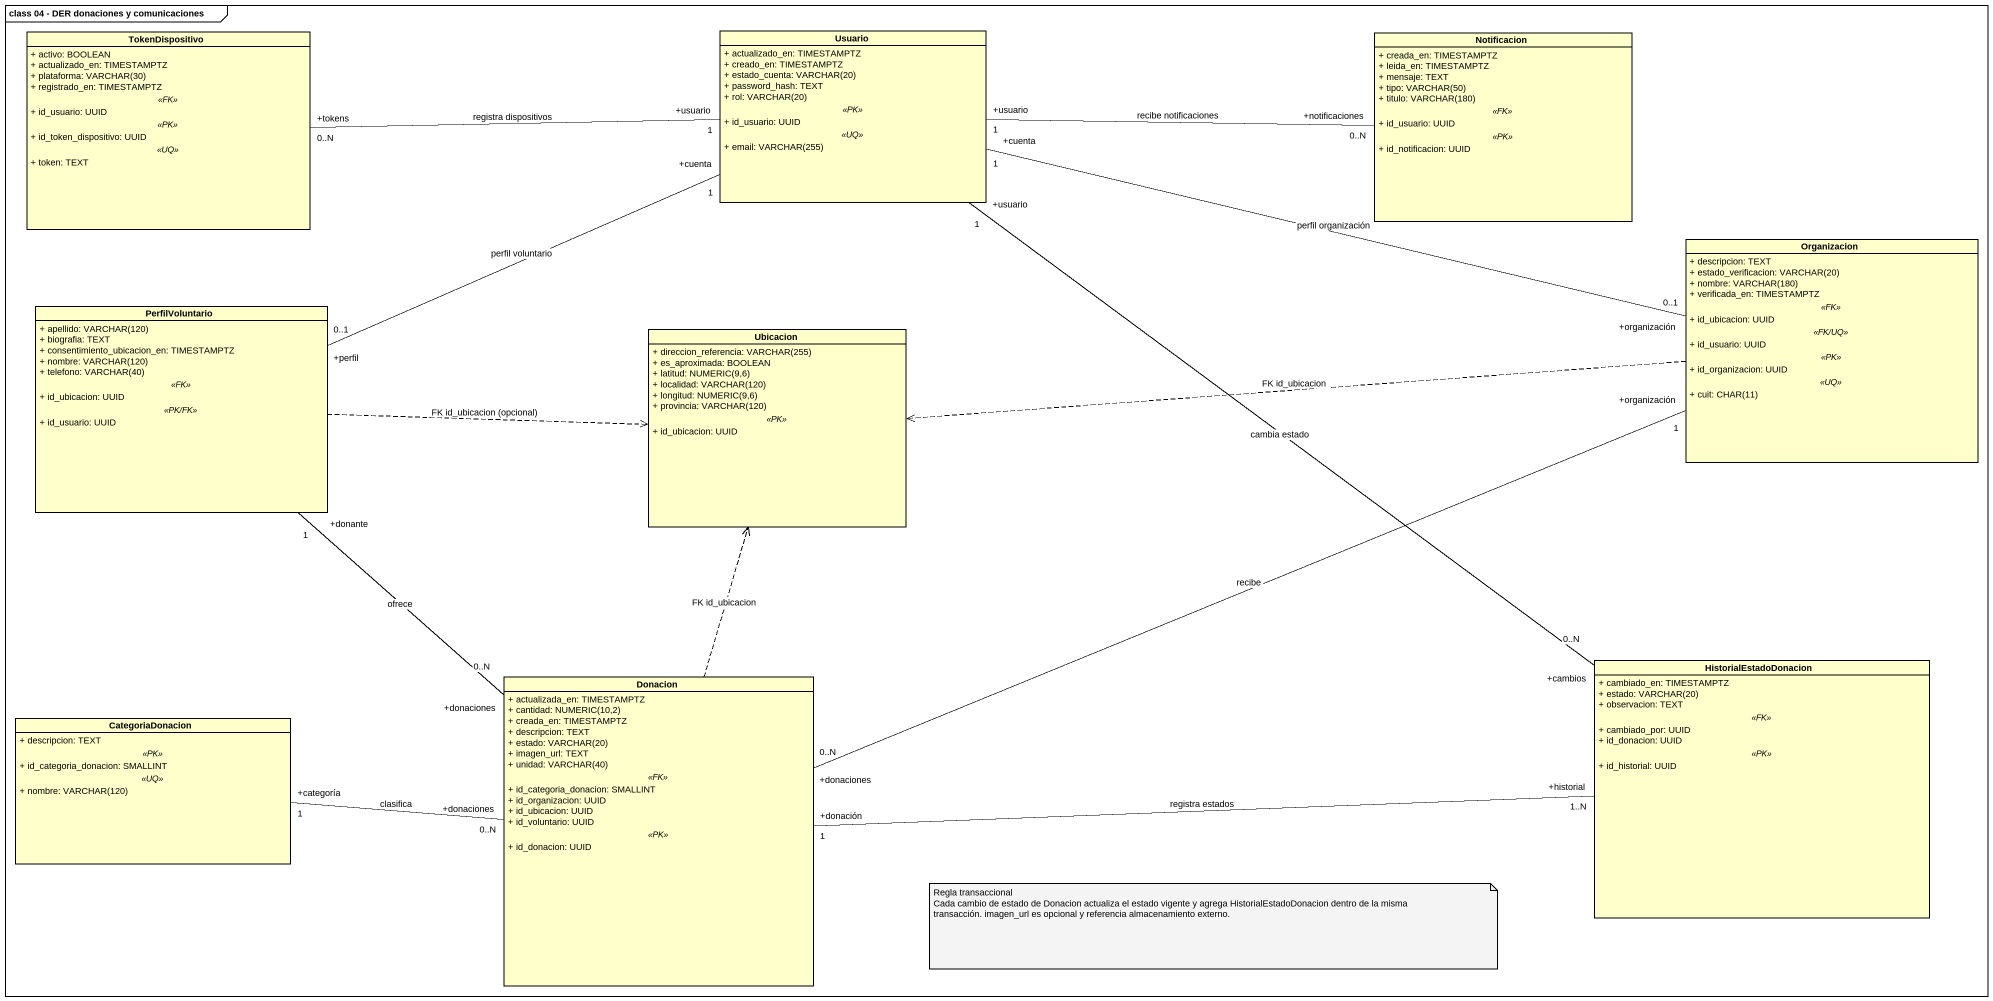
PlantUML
@startuml
mainframe class 04 - DER donaciones y comunicaciones
hide circle
hide empty members
skinparam classAttributeIconSize 0
class TokenDispositivo {
  + activo: BOOLEAN
  + actualizado_en: TIMESTAMPTZ
  {field} + plataforma: VARCHAR(30)
  + registrado_en: TIMESTAMPTZ
  .. <<FK>> ..
  + id_usuario: UUID
  .. <<PK>> ..
  + id_token_dispositivo: UUID
  .. <<UQ>> ..
  + token: TEXT
}
class Usuario {
  + actualizado_en: TIMESTAMPTZ
  + creado_en: TIMESTAMPTZ
  {field} + estado_cuenta: VARCHAR(20)
  + password_hash: TEXT
  {field} + rol: VARCHAR(20)
  .. <<PK>> ..
  + id_usuario: UUID
  .. <<UQ>> ..
  {field} + email: VARCHAR(255)
}
class Notificacion {
  + creada_en: TIMESTAMPTZ
  + leida_en: TIMESTAMPTZ
  + mensaje: TEXT
  {field} + tipo: VARCHAR(50)
  {field} + titulo: VARCHAR(180)
  .. <<FK>> ..
  + id_usuario: UUID
  .. <<PK>> ..
  + id_notificacion: UUID
}
class Organizacion {
  + descripcion: TEXT
  {field} + estado_verificacion: VARCHAR(20)
  {field} + nombre: VARCHAR(180)
  + verificada_en: TIMESTAMPTZ
  .. <<FK>> ..
  + id_ubicacion: UUID
  .. <<FK/UQ>> ..
  + id_usuario: UUID
  .. <<PK>> ..
  + id_organizacion: UUID
  .. <<UQ>> ..
  {field} + cuit: CHAR(11)
}
class PerfilVoluntario {
  {field} + apellido: VARCHAR(120)
  + biografia: TEXT
  + consentimiento_ubicacion_en: TIMESTAMPTZ
  {field} + nombre: VARCHAR(120)
  {field} + telefono: VARCHAR(40)
  .. <<FK>> ..
  + id_ubicacion: UUID
  .. <<PK/FK>> ..
  + id_usuario: UUID
}
class Ubicacion {
  {field} + direccion_referencia: VARCHAR(255)
  + es_aproximada: BOOLEAN
  {field} + latitud: NUMERIC(9,6)
  {field} + localidad: VARCHAR(120)
  {field} + longitud: NUMERIC(9,6)
  {field} + provincia: VARCHAR(120)
  .. <<PK>> ..
  + id_ubicacion: UUID
}
class Donacion {
  + actualizada_en: TIMESTAMPTZ
  {field} + cantidad: NUMERIC(10,2)
  + creada_en: TIMESTAMPTZ
  + descripcion: TEXT
  {field} + estado: VARCHAR(20)
  + imagen_url: TEXT
  {field} + unidad: VARCHAR(40)
  .. <<FK>> ..
  + id_categoria_donacion: SMALLINT
  + id_organizacion: UUID
  + id_ubicacion: UUID
  + id_voluntario: UUID
  .. <<PK>> ..
  + id_donacion: UUID
}
class HistorialEstadoDonacion {
  + cambiado_en: TIMESTAMPTZ
  {field} + estado: VARCHAR(20)
  + observacion: TEXT
  .. <<FK>> ..
  + cambiado_por: UUID
  + id_donacion: UUID
  .. <<PK>> ..
  + id_historial: UUID
}
class CategoriaDonacion {
  + descripcion: TEXT
  .. <<PK>> ..
  + id_categoria_donacion: SMALLINT
  .. <<UQ>> ..
  {field} + nombre: VARCHAR(120)
}
Usuario "+usuario\n1" -left- "+tokens\n0..N" TokenDispositivo : registra dispositivos
Usuario "+usuario\n1" -right- "+notificaciones\n0..N" Notificacion : recibe notificaciones
Usuario "+cuenta\n1" -right- "+organización\n0..1" Organizacion : perfil organización
Usuario "+cuenta\n1" -left- "+perfil\n0..1" PerfilVoluntario : perfil voluntario
Usuario "+usuario\n1" -- "+cambios\n0..N" HistorialEstadoDonacion : cambia estado
Organizacion .left.> Ubicacion : FK id_ubicacion
Organizacion "+organización\n1" -left- "+donaciones\n0..N" Donacion : recibe
PerfilVoluntario .right.> Ubicacion : FK id_ubicacion (opcional)
PerfilVoluntario "+donante\n1" -- "+donaciones\n0..N" Donacion : ofrece
Donacion .up.> Ubicacion : FK id_ubicacion
Donacion "+donación\n1" -right- "+historial\n1..N" HistorialEstadoDonacion : registra estados
CategoriaDonacion "+categoría\n1" -right- "+donaciones\n0..N" Donacion : clasifica
note as N1
  Regla transaccional
  Cada cambio de estado de Donacion actualiza el estado vigente y agrega HistorialEstadoDonacion dentro de la misma transacción. imagen_url es opcional y referencia almacenamiento externo.
end note
@enduml
